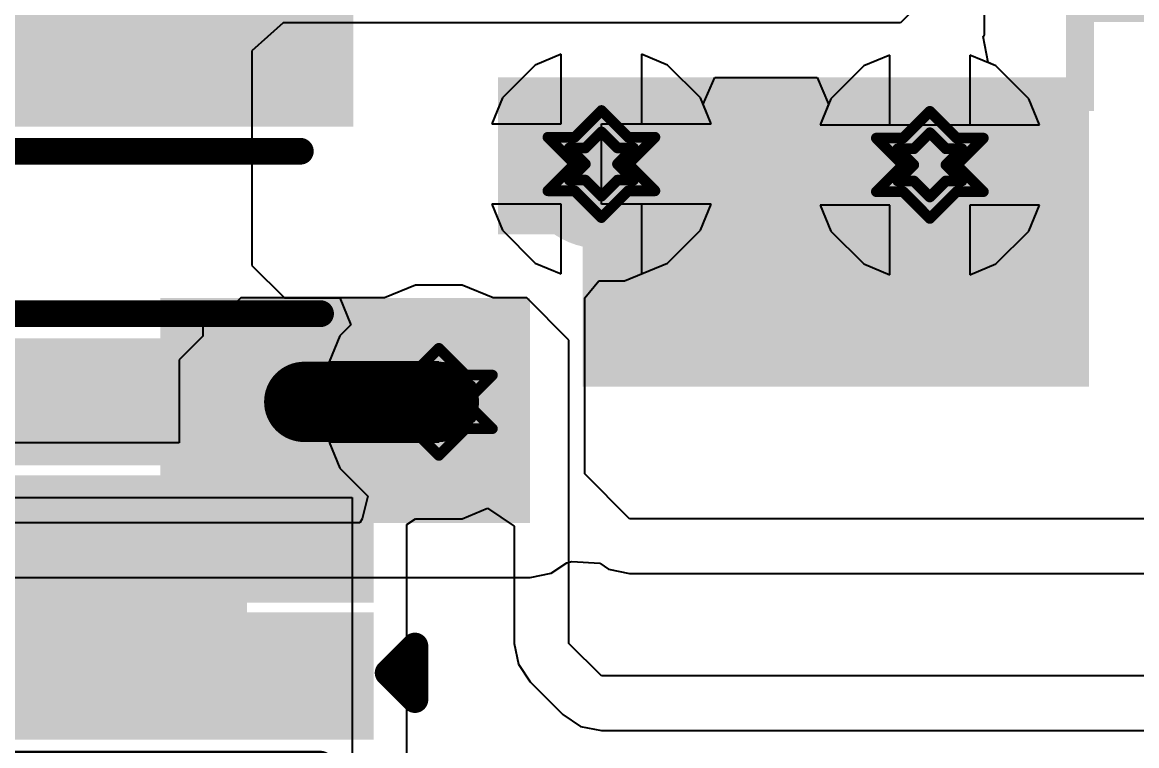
# Model space of a CAD drawing. Header units: inches. Extents: x -18 to 237, y -41 to 211.
# Drawn here: x 29.39 to 34.68, y 83.86 to 87.29 of the extents above; entities that cross this region are included whole.
import ezdxf

# ---------------------------------------------------------------- set-up
doc = ezdxf.new("R2010")
doc.units = ezdxf.units.IN
for name, color, linetype in [('Bottom Layer', 5, 'Continuous'), ('Bottom Solder', 6, 'Continuous'), ('Drill Drawing', 1, 'Continuous'), ('Top Layer', 1, 'Continuous'), ('Top Overlay', 2, 'Continuous'), ('Top Paste', 8, 'Continuous'), ('Top Solder', 216, 'Continuous'), ('Via Holes', 16, 'Continuous')]:
    doc.layers.add(name, color=color, linetype=linetype)
doc.styles.add('Arial', font='', dxfattribs={"height": 0.2})
doc.styles.get('Arial').set_extended_font_data('Arial')

# ---------------------------------------------------------------- blocks, each defined once
blk = doc.blocks.new('CSD17313Q2_34')
at = {"layer": 'Top Layer'}
for points in [[(-1.15, 0.85), (-0.695, 0.85), (-0.695, 0.45), (-1.15, 0.45)], [(-0.55, 0.85), (0.55, 0.85), (0.55, -0.2), (-0.55, -0.2)], [(1.15, 0.45), (0.695, 0.45), (0.695, 0.85), (1.15, 0.85)], [(-1.15, 0.2), (-0.695, 0.2), (-0.695, -0.2), (-1.15, -0.2)], [(1.15, -0.2), (0.695, -0.2), (0.695, 0.2), (1.15, 0.2)], [(-1.15, -0.45), (-0.695, -0.45), (-0.695, -0.85), (-1.15, -0.85)], [(-0.329, -0.45), (0.521, -0.45), (0.521, -0.85), (-0.329, -0.85)], [(1.15, -0.85), (0.695, -0.85), (0.695, -0.45), (1.15, -0.45)]]:
    blk.add_hatch(color=1, dxfattribs=at).paths.add_polyline_path(points)
at = {"layer": 'Top Paste'}
for points in [[(-0.5, 0.8), (0.5, 0.8), (0.5, -0.15), (-0.5, -0.15)], [(-0.279, -0.5), (0.471, -0.5), (0.471, -0.8), (-0.279, -0.8)]]:
    blk.add_hatch(color=8, dxfattribs=at).paths.add_polyline_path(points)
at = {"layer": 'Top Solder'}
for points in [[(-1.2516, 0.9516), (-0.5934, 0.9516), (-0.5934, 0.3484), (-1.2516, 0.3484)], [(-0.6516, 0.9516), (0.6516, 0.9516), (0.6516, -0.3016), (-0.6516, -0.3016)], [(1.2516, 0.3484), (0.5934, 0.3484), (0.5934, 0.9516), (1.2516, 0.9516)], [(-1.2516, 0.3016), (-0.5934, 0.3016), (-0.5934, -0.3016), (-1.2516, -0.3016)], [(1.2516, -0.3016), (0.5934, -0.3016), (0.5934, 0.3016), (1.2516, 0.3016)], [(-1.2516, -0.3484), (-0.5934, -0.3484), (-0.5934, -0.9516), (-1.2516, -0.9516)], [(-0.4306, -0.3484), (0.6226, -0.3484), (0.6226, -0.9516), (-0.4306, -0.9516)], [(1.2516, -0.9516), (0.5934, -0.9516), (0.5934, -0.3484), (1.2516, -0.3484)]]:
    blk.add_hatch(color=216, dxfattribs=at).paths.add_polyline_path(points)
at = {"layer": 'Top Overlay'}
for points in [[(-1, 1.0684, 0.127, 0.127, 0), (1, 1.0684, 0.127, 0.127, 0)], [(-1.4478, 0.762, 0.127, 0.127, 0), (-1.3208, 0.635, 0.127, 0.127, 0)], [(-1.4478, 0.508, 0.127, 0.127, 0), (-1.4478, 0.762, 0.127, 0.127, 0)], [(-1.4478, 0.508, 0.127, 0.127, 0), (-1.3208, 0.635, 0.127, 0.127, 0)], [(-1, -1.0684, 0.127, 0.127, 0), (1, -1.0684, 0.127, 0.127, 0)]]:
    blk.add_lwpolyline(points, format="xyseb", dxfattribs=at)
for points in [[(-1.0318, 1.0684, 0.0635, 0.0635, 1), (-0.9683, 1.0684, 0.0635, 0.0635, 1)], [(0.9683, 1.0684, 0.0635, 0.0635, 1), (1.0318, 1.0684, 0.0635, 0.0635, 1)], [(-1.4795, 0.762, 0.0635, 0.0635, 1), (-1.4161, 0.762, 0.0635, 0.0635, 1)], [(-1.4795, 0.762, 0.0635, 0.0635, 1), (-1.4161, 0.762, 0.0635, 0.0635, 1)], [(-1.3525, 0.635, 0.0635, 0.0635, 1), (-1.2891, 0.635, 0.0635, 0.0635, 1)], [(-1.3525, 0.635, 0.0635, 0.0635, 1), (-1.2891, 0.635, 0.0635, 0.0635, 1)], [(-1.4795, 0.508, 0.0635, 0.0635, 1), (-1.4161, 0.508, 0.0635, 0.0635, 1)], [(-1.4795, 0.508, 0.0635, 0.0635, 1), (-1.4161, 0.508, 0.0635, 0.0635, 1)], [(-1.0318, -1.0684, 0.0635, 0.0635, 1), (-0.9683, -1.0684, 0.0635, 0.0635, 1)], [(0.9683, -1.0684, 0.0635, 0.0635, 1), (1.0318, -1.0684, 0.0635, 0.0635, 1)]]:
    blk.add_lwpolyline(points, format="xyseb", close=True, dxfattribs=at)
blk = doc.blocks.new('CSD17313Q2_35')
at = {"layer": 'Top Layer'}
for points in [[(-1.15, 0.85), (-0.695, 0.85), (-0.695, 0.45), (-1.15, 0.45)], [(-0.55, 0.85), (0.55, 0.85), (0.55, -0.2), (-0.55, -0.2)], [(1.15, 0.45), (0.695, 0.45), (0.695, 0.85), (1.15, 0.85)], [(-1.15, 0.2), (-0.695, 0.2), (-0.695, -0.2), (-1.15, -0.2)], [(1.15, -0.2), (0.695, -0.2), (0.695, 0.2), (1.15, 0.2)], [(-1.15, -0.45), (-0.695, -0.45), (-0.695, -0.85), (-1.15, -0.85)], [(-0.329, -0.45), (0.521, -0.45), (0.521, -0.85), (-0.329, -0.85)], [(1.15, -0.85), (0.695, -0.85), (0.695, -0.45), (1.15, -0.45)]]:
    blk.add_hatch(color=1, dxfattribs=at).paths.add_polyline_path(points)
at = {"layer": 'Top Paste'}
for points in [[(-0.5, 0.8), (0.5, 0.8), (0.5, -0.15), (-0.5, -0.15)], [(-0.279, -0.5), (0.471, -0.5), (0.471, -0.8), (-0.279, -0.8)]]:
    blk.add_hatch(color=8, dxfattribs=at).paths.add_polyline_path(points)
at = {"layer": 'Top Solder'}
for points in [[(-1.2516, 0.9516), (-0.5934, 0.9516), (-0.5934, 0.3484), (-1.2516, 0.3484)], [(-0.6516, 0.9516), (0.6516, 0.9516), (0.6516, -0.3016), (-0.6516, -0.3016)], [(1.2516, 0.3484), (0.5934, 0.3484), (0.5934, 0.9516), (1.2516, 0.9516)], [(-1.2516, 0.3016), (-0.5934, 0.3016), (-0.5934, -0.3016), (-1.2516, -0.3016)], [(1.2516, -0.3016), (0.5934, -0.3016), (0.5934, 0.3016), (1.2516, 0.3016)], [(-1.2516, -0.3484), (-0.5934, -0.3484), (-0.5934, -0.9516), (-1.2516, -0.9516)], [(-0.4306, -0.3484), (0.6226, -0.3484), (0.6226, -0.9516), (-0.4306, -0.9516)], [(1.2516, -0.9516), (0.5934, -0.9516), (0.5934, -0.3484), (1.2516, -0.3484)]]:
    blk.add_hatch(color=216, dxfattribs=at).paths.add_polyline_path(points)
at = {"layer": 'Top Overlay'}
for points in [[(1, 1.0684, 0.127, 0.127, 0), (-1, 1.0684, 0.127, 0.127, 0)], [(-1.4478, 0.762, 0.127, 0.127, 0), (-1.4478, 0.508, 0.127, 0.127, 0)], [(-1.3208, 0.635, 0.127, 0.127, 0), (-1.4478, 0.762, 0.127, 0.127, 0)], [(-1.3208, 0.635, 0.127, 0.127, 0), (-1.4478, 0.508, 0.127, 0.127, 0)], [(1, -1.0684, 0.127, 0.127, 0), (-1, -1.0684, 0.127, 0.127, 0)]]:
    blk.add_lwpolyline(points, format="xyseb", dxfattribs=at)
for points in [[(-1.0318, 1.0684, 0.0635, 0.0635, 1), (-0.9683, 1.0684, 0.0635, 0.0635, 1)], [(0.9683, 1.0684, 0.0635, 0.0635, 1), (1.0318, 1.0684, 0.0635, 0.0635, 1)], [(-1.4795, 0.762, 0.0635, 0.0635, 1), (-1.4161, 0.762, 0.0635, 0.0635, 1)], [(-1.4795, 0.762, 0.0635, 0.0635, 1), (-1.4161, 0.762, 0.0635, 0.0635, 1)], [(-1.3525, 0.635, 0.0635, 0.0635, 1), (-1.2891, 0.635, 0.0635, 0.0635, 1)], [(-1.3525, 0.635, 0.0635, 0.0635, 1), (-1.2891, 0.635, 0.0635, 0.0635, 1)], [(-1.4795, 0.508, 0.0635, 0.0635, 1), (-1.4161, 0.508, 0.0635, 0.0635, 1)], [(-1.4795, 0.508, 0.0635, 0.0635, 1), (-1.4161, 0.508, 0.0635, 0.0635, 1)], [(-1.0318, -1.0684, 0.0635, 0.0635, 1), (-0.9683, -1.0684, 0.0635, 0.0635, 1)], [(0.9683, -1.0684, 0.0635, 0.0635, 1), (1.0318, -1.0684, 0.0635, 0.0635, 1)]]:
    blk.add_lwpolyline(points, format="xyseb", close=True, dxfattribs=at)

msp = doc.modelspace()

# ---------------------------------------------------------------- hatches: boundary and pattern name
at = {"layer": 'Bottom Layer'}
for points in [[(31.6484, 86.2836), (34.4534, 86.2836), (34.4534, 87.0276), (31.6484, 87.0276)], [(32.0501, 85.5617), (34.4534, 85.5617), (34.4534, 86.8075), (32.0501, 86.8075)], [(30.0458, 84.9152), (31.8008, 84.9152), (31.8008, 85.982), (30.0458, 85.982)]]:
    msp.add_hatch(color=5, dxfattribs=at).paths.add_polyline_path(points)
h = msp.add_hatch(color=5, dxfattribs=at)
edge = h.paths.add_edge_path()
edge.add_arc((32.1392, 86.617), 0.3, 0, 360)
h = msp.add_hatch(color=5, dxfattribs=at)
edge = h.paths.add_edge_path()
edge.add_arc((33.6977, 86.6131), 0.3, 0, 360)
h = msp.add_hatch(color=5, dxfattribs=at)
edge = h.paths.add_edge_path()
edge.add_arc((31.3678, 85.489), 0.3, 0, 360)
at = {"layer": 'Bottom Solder'}
h = msp.add_hatch(color=6, dxfattribs=at)
edge = h.paths.add_edge_path()
edge.add_arc((32.1392, 86.617), 0.4016, 0, 360)
h = msp.add_hatch(color=6, dxfattribs=at)
edge = h.paths.add_edge_path()
edge.add_arc((33.6977, 86.6131), 0.4016, 0, 360)
h = msp.add_hatch(color=6, dxfattribs=at)
edge = h.paths.add_edge_path()
edge.add_arc((31.3678, 85.489), 0.4016, 0, 360)
at = {"layer": 'Top Layer'}
h = msp.add_hatch(color=1, dxfattribs=at)
edge = h.paths.add_edge_path()
edge.add_arc((32.1392, 86.617), 0.3, 0, 360)
h = msp.add_hatch(color=1, dxfattribs=at)
edge = h.paths.add_edge_path()
edge.add_arc((33.6977, 86.6131), 0.3, 0, 360)
h = msp.add_hatch(color=1, dxfattribs=at)
edge = h.paths.add_edge_path()
edge.add_arc((31.3678, 85.489), 0.3, 0, 360)
at = {"layer": 'Top Solder'}
h = msp.add_hatch(color=216, dxfattribs=at)
edge = h.paths.add_edge_path()
edge.add_arc((32.1392, 86.617), 0.4016, 0, 360)
h = msp.add_hatch(color=216, dxfattribs=at)
edge = h.paths.add_edge_path()
edge.add_arc((33.6977, 86.6131), 0.4016, 0, 360)
h = msp.add_hatch(color=216, dxfattribs=at)
edge = h.paths.add_edge_path()
edge.add_arc((31.3678, 85.489), 0.4016, 0, 360)
at = {"layer": 'Via Holes'}
h = msp.add_hatch(color=7, dxfattribs=at)
edge = h.paths.add_edge_path()
edge.add_arc((32.1392, 86.617), 0.15, 0, 360)
h = msp.add_hatch(color=7, dxfattribs=at)
edge = h.paths.add_edge_path()
edge.add_arc((33.6977, 86.6131), 0.15, 0, 360)
h = msp.add_hatch(color=7, dxfattribs=at)
edge = h.paths.add_edge_path()
edge.add_arc((31.3678, 85.489), 0.15, 0, 360)

# ---------------------------------------------------------------- linework, layer by layer
at = {"layer": 'Bottom Layer'}
for p, q in [((33.9567, 87.2291), (33.9567, 88.3674)), ((33.6977, 87.4264), (33.5579, 87.2866)), ((30.6289, 87.2866), (30.48, 87.1537)), ((33.5579, 87.2866), (30.6289, 87.2866)), ((33.9501, 87.2225), (33.9567, 87.2291)), ((33.9748, 87.0979), (33.9501, 87.2225)), ((30.48, 87.1537), (30.48, 86.1366)), ((34.0115, 87.0827), (33.9748, 87.0979)), ((34.1674, 86.9269), (34.0115, 87.0827)), ((32.6214, 86.9006), (32.6781, 87.0276)), ((32.6781, 87.0276), (33.1628, 87.0276)), ((33.1628, 87.0276), (33.2172, 86.9006)), ((32.66, 86.8075), (32.6214, 86.9006)), ((33.2172, 86.9006), (33.177, 86.8036)), ((34.2184, 86.8036), (34.1674, 86.9269)), ((32.1392, 86.4265), (32.1392, 86.8075)), ((32.1392, 86.8075), (32.66, 86.8075)), ((33.177, 86.8036), (34.2184, 86.8036)), ((32.66, 86.4265), (32.1392, 86.4265)), ((32.6089, 86.3032), (32.66, 86.4265)), ((33.5072, 86.4226), (33.177, 86.4226)), ((33.177, 86.4226), (33.228, 86.2993)), ((33.5072, 86.0923), (33.5072, 86.4226)), ((34.2184, 86.4226), (33.8882, 86.4226)), ((33.8882, 86.4226), (33.8882, 86.0923)), ((34.1674, 86.2993), (34.2184, 86.4226)), ((32.4531, 86.1473), (32.6089, 86.3032)), ((33.228, 86.2993), (33.3839, 86.1434)), ((34.0115, 86.1434), (34.1674, 86.2993)), ((30.48, 86.1366), (30.6346, 85.982)), ((32.2494, 86.063), (32.4531, 86.1473)), ((33.3839, 86.1434), (33.5072, 86.0923)), ((33.8882, 86.0923), (34.0115, 86.1434)), ((32.0598, 85.982), (32.1263, 86.063)), ((32.1263, 86.063), (32.2494, 86.063)), ((30.6346, 85.982), (30.8977, 85.982)), ((30.8977, 85.982), (30.9503, 85.855)), ((32.0598, 85.1471), (32.0598, 85.982)), ((30.9503, 85.855), (30.8981, 85.8028)), ((30.8981, 85.8028), (30.847, 85.6795)), ((30.847, 85.6795), (31.3678, 85.6795)), ((31.3678, 85.6795), (31.3678, 85.2985)), ((31.3678, 85.2985), (30.847, 85.2985)), ((30.847, 85.2985), (30.8981, 85.1752)), ((30.8981, 85.1752), (31.0311, 85.0422)), ((32.2721, 84.9347), (32.0598, 85.1471)), ((31.0311, 85.0422), (31.0037, 84.9347)), ((31.0037, 84.9347), (30.9922, 84.9152)), ((36.1352, 84.9347), (32.2721, 84.9347)), ((30.9922, 84.9152), (27.7368, 84.9152)), ((31.8999, 84.6759), (31.9745, 84.7258)), ((31.9745, 84.7258), (31.9986, 84.7312)), ((31.9986, 84.7312), (32.131, 84.7235)), ((32.131, 84.7235), (32.173, 84.6954)), ((31.8008, 84.6562), (31.8999, 84.6759)), ((32.173, 84.6954), (32.2721, 84.6757)), ((32.2721, 84.6757), (36.1352, 84.6757)), ((27.7368, 84.6562), (30.0458, 84.6562)), ((30.0458, 84.6562), (31.8008, 84.6562))]:
    msp.add_line(p, q, dxfattribs=at)
at = {"layer": 'Drill Drawing'}
for points in [[(32.0122, 86.744, 0.0508, 0.0508, 0), (32.1392, 86.871, 0.0508, 0.0508, 0)], [(32.1392, 86.871, 0.0508, 0.0508, 0), (32.2662, 86.744, 0.0508, 0.0508, 0)], [(33.5707, 86.7401, 0.0508, 0.0508, 0), (33.6977, 86.8671, 0.0508, 0.0508, 0)], [(33.6977, 86.8671, 0.0508, 0.0508, 0), (33.8247, 86.7401, 0.0508, 0.0508, 0)], [(32.063, 86.6932, 0.0508, 0.0508, 0), (32.1392, 86.7694, 0.0508, 0.0508, 0)], [(32.1392, 86.7694, 0.0508, 0.0508, 0), (32.2154, 86.6932, 0.0508, 0.0508, 0)], [(33.6215, 86.6893, 0.0508, 0.0508, 0), (33.6977, 86.7655, 0.0508, 0.0508, 0)], [(33.6977, 86.7655, 0.0508, 0.0508, 0), (33.7739, 86.6893, 0.0508, 0.0508, 0)], [(31.8852, 86.744, 0.0508, 0.0508, 0), (32.0122, 86.617, 0.0508, 0.0508, 0)], [(31.8852, 86.744, 0.0508, 0.0508, 0), (32.0122, 86.744, 0.0508, 0.0508, 0)], [(32.2662, 86.744, 0.0508, 0.0508, 0), (32.3932, 86.744, 0.0508, 0.0508, 0)], [(32.2662, 86.617, 0.0508, 0.0508, 0), (32.3932, 86.744, 0.0508, 0.0508, 0)], [(33.4437, 86.7401, 0.0508, 0.0508, 0), (33.5707, 86.6131, 0.0508, 0.0508, 0)], [(33.4437, 86.7401, 0.0508, 0.0508, 0), (33.5707, 86.7401, 0.0508, 0.0508, 0)], [(33.8247, 86.7401, 0.0508, 0.0508, 0), (33.9517, 86.7401, 0.0508, 0.0508, 0)], [(33.8247, 86.6131, 0.0508, 0.0508, 0), (33.9517, 86.7401, 0.0508, 0.0508, 0)], [(31.9868, 86.6932, 0.0508, 0.0508, 0), (32.063, 86.617, 0.0508, 0.0508, 0)], [(31.9868, 86.6932, 0.0508, 0.0508, 0), (32.063, 86.6932, 0.0508, 0.0508, 0)], [(32.2154, 86.6932, 0.0508, 0.0508, 0), (32.2916, 86.6932, 0.0508, 0.0508, 0)], [(32.2154, 86.617, 0.0508, 0.0508, 0), (32.2916, 86.6932, 0.0508, 0.0508, 0)], [(33.5453, 86.6893, 0.0508, 0.0508, 0), (33.6215, 86.6131, 0.0508, 0.0508, 0)], [(33.5453, 86.6893, 0.0508, 0.0508, 0), (33.6215, 86.6893, 0.0508, 0.0508, 0)], [(33.7739, 86.6893, 0.0508, 0.0508, 0), (33.8501, 86.6893, 0.0508, 0.0508, 0)], [(33.7739, 86.6131, 0.0508, 0.0508, 0), (33.8501, 86.6893, 0.0508, 0.0508, 0)], [(31.8852, 86.49, 0.0508, 0.0508, 0), (32.0122, 86.617, 0.0508, 0.0508, 0)], [(31.9868, 86.5408, 0.0508, 0.0508, 0), (32.063, 86.617, 0.0508, 0.0508, 0)], [(32.2154, 86.617, 0.0508, 0.0508, 0), (32.2916, 86.5408, 0.0508, 0.0508, 0)], [(32.2662, 86.617, 0.0508, 0.0508, 0), (32.3932, 86.49, 0.0508, 0.0508, 0)], [(33.4437, 86.4861, 0.0508, 0.0508, 0), (33.5707, 86.6131, 0.0508, 0.0508, 0)], [(33.5453, 86.5369, 0.0508, 0.0508, 0), (33.6215, 86.6131, 0.0508, 0.0508, 0)], [(33.7739, 86.6131, 0.0508, 0.0508, 0), (33.8501, 86.5369, 0.0508, 0.0508, 0)], [(33.8247, 86.6131, 0.0508, 0.0508, 0), (33.9517, 86.4861, 0.0508, 0.0508, 0)], [(31.9868, 86.5408, 0.0508, 0.0508, 0), (32.063, 86.5408, 0.0508, 0.0508, 0)], [(32.063, 86.5408, 0.0508, 0.0508, 0), (32.1392, 86.4646, 0.0508, 0.0508, 0)], [(32.1392, 86.4646, 0.0508, 0.0508, 0), (32.2154, 86.5408, 0.0508, 0.0508, 0)], [(32.2154, 86.5408, 0.0508, 0.0508, 0), (32.2916, 86.5408, 0.0508, 0.0508, 0)], [(33.5453, 86.5369, 0.0508, 0.0508, 0), (33.6215, 86.5369, 0.0508, 0.0508, 0)], [(33.6215, 86.5369, 0.0508, 0.0508, 0), (33.6977, 86.4607, 0.0508, 0.0508, 0)], [(33.6977, 86.4607, 0.0508, 0.0508, 0), (33.7739, 86.5369, 0.0508, 0.0508, 0)], [(33.7739, 86.5369, 0.0508, 0.0508, 0), (33.8501, 86.5369, 0.0508, 0.0508, 0)], [(31.8852, 86.49, 0.0508, 0.0508, 0), (32.0122, 86.49, 0.0508, 0.0508, 0)], [(32.0122, 86.49, 0.0508, 0.0508, 0), (32.1392, 86.363, 0.0508, 0.0508, 0)], [(32.1392, 86.363, 0.0508, 0.0508, 0), (32.2662, 86.49, 0.0508, 0.0508, 0)], [(32.2662, 86.49, 0.0508, 0.0508, 0), (32.3932, 86.49, 0.0508, 0.0508, 0)], [(33.4437, 86.4861, 0.0508, 0.0508, 0), (33.5707, 86.4861, 0.0508, 0.0508, 0)], [(33.5707, 86.4861, 0.0508, 0.0508, 0), (33.6977, 86.3591, 0.0508, 0.0508, 0)], [(33.6977, 86.3591, 0.0508, 0.0508, 0), (33.8247, 86.4861, 0.0508, 0.0508, 0)], [(33.8247, 86.4861, 0.0508, 0.0508, 0), (33.9517, 86.4861, 0.0508, 0.0508, 0)], [(31.2408, 85.616, 0.0508, 0.0508, 0), (31.3678, 85.743, 0.0508, 0.0508, 0)], [(31.3678, 85.743, 0.0508, 0.0508, 0), (31.4948, 85.616, 0.0508, 0.0508, 0)], [(31.1138, 85.616, 0.0508, 0.0508, 0), (31.2408, 85.489, 0.0508, 0.0508, 0)], [(31.1138, 85.616, 0.0508, 0.0508, 0), (31.2408, 85.616, 0.0508, 0.0508, 0)], [(31.2916, 85.5652, 0.0508, 0.0508, 0), (31.3678, 85.6414, 0.0508, 0.0508, 0)], [(31.3678, 85.6414, 0.0508, 0.0508, 0), (31.444, 85.5652, 0.0508, 0.0508, 0)], [(31.4948, 85.616, 0.0508, 0.0508, 0), (31.6218, 85.616, 0.0508, 0.0508, 0)], [(31.4948, 85.489, 0.0508, 0.0508, 0), (31.6218, 85.616, 0.0508, 0.0508, 0)], [(31.2154, 85.5652, 0.0508, 0.0508, 0), (31.2916, 85.489, 0.0508, 0.0508, 0)], [(31.2154, 85.5652, 0.0508, 0.0508, 0), (31.2916, 85.5652, 0.0508, 0.0508, 0)], [(31.444, 85.5652, 0.0508, 0.0508, 0), (31.5202, 85.5652, 0.0508, 0.0508, 0)], [(31.444, 85.489, 0.0508, 0.0508, 0), (31.5202, 85.5652, 0.0508, 0.0508, 0)], [(31.1138, 85.362, 0.0508, 0.0508, 0), (31.2408, 85.489, 0.0508, 0.0508, 0)], [(31.2154, 85.4128, 0.0508, 0.0508, 0), (31.2916, 85.489, 0.0508, 0.0508, 0)], [(31.444, 85.489, 0.0508, 0.0508, 0), (31.5202, 85.4128, 0.0508, 0.0508, 0)], [(31.4948, 85.489, 0.0508, 0.0508, 0), (31.6218, 85.362, 0.0508, 0.0508, 0)], [(31.2154, 85.4128, 0.0508, 0.0508, 0), (31.2916, 85.4128, 0.0508, 0.0508, 0)], [(31.2916, 85.4128, 0.0508, 0.0508, 0), (31.3678, 85.3366, 0.0508, 0.0508, 0)], [(31.3678, 85.3366, 0.0508, 0.0508, 0), (31.444, 85.4128, 0.0508, 0.0508, 0)], [(31.444, 85.4128, 0.0508, 0.0508, 0), (31.5202, 85.4128, 0.0508, 0.0508, 0)], [(31.1138, 85.362, 0.0508, 0.0508, 0), (31.2408, 85.362, 0.0508, 0.0508, 0)], [(31.2408, 85.362, 0.0508, 0.0508, 0), (31.3678, 85.235, 0.0508, 0.0508, 0)], [(31.3678, 85.235, 0.0508, 0.0508, 0), (31.4948, 85.362, 0.0508, 0.0508, 0)], [(31.4948, 85.362, 0.0508, 0.0508, 0), (31.6218, 85.362, 0.0508, 0.0508, 0)]]:
    msp.add_lwpolyline(points, format="xyseb", dxfattribs=at)
for points in [[(32.1265, 86.871, 0.0254, 0.0254, 1), (32.1519, 86.871, 0.0254, 0.0254, 1)], [(32.1265, 86.871, 0.0254, 0.0254, 1), (32.1519, 86.871, 0.0254, 0.0254, 1)], [(33.685, 86.8671, 0.0254, 0.0254, 1), (33.7104, 86.8671, 0.0254, 0.0254, 1)], [(33.685, 86.8671, 0.0254, 0.0254, 1), (33.7104, 86.8671, 0.0254, 0.0254, 1)], [(32.1265, 86.7694, 0.0254, 0.0254, 1), (32.1519, 86.7694, 0.0254, 0.0254, 1)], [(32.1265, 86.7694, 0.0254, 0.0254, 1), (32.1519, 86.7694, 0.0254, 0.0254, 1)], [(33.685, 86.7655, 0.0254, 0.0254, 1), (33.7104, 86.7655, 0.0254, 0.0254, 1)], [(33.685, 86.7655, 0.0254, 0.0254, 1), (33.7104, 86.7655, 0.0254, 0.0254, 1)], [(31.8725, 86.744, 0.0254, 0.0254, 1), (31.8979, 86.744, 0.0254, 0.0254, 1)], [(31.8725, 86.744, 0.0254, 0.0254, 1), (31.8979, 86.744, 0.0254, 0.0254, 1)], [(31.9995, 86.744, 0.0254, 0.0254, 1), (32.0249, 86.744, 0.0254, 0.0254, 1)], [(31.9995, 86.744, 0.0254, 0.0254, 1), (32.0249, 86.744, 0.0254, 0.0254, 1)], [(32.2535, 86.744, 0.0254, 0.0254, 1), (32.2789, 86.744, 0.0254, 0.0254, 1)], [(32.2535, 86.744, 0.0254, 0.0254, 1), (32.2789, 86.744, 0.0254, 0.0254, 1)], [(32.3805, 86.744, 0.0254, 0.0254, 1), (32.4059, 86.744, 0.0254, 0.0254, 1)], [(32.3805, 86.744, 0.0254, 0.0254, 1), (32.4059, 86.744, 0.0254, 0.0254, 1)], [(33.431, 86.7401, 0.0254, 0.0254, 1), (33.4564, 86.7401, 0.0254, 0.0254, 1)], [(33.431, 86.7401, 0.0254, 0.0254, 1), (33.4564, 86.7401, 0.0254, 0.0254, 1)], [(33.558, 86.7401, 0.0254, 0.0254, 1), (33.5834, 86.7401, 0.0254, 0.0254, 1)], [(33.558, 86.7401, 0.0254, 0.0254, 1), (33.5834, 86.7401, 0.0254, 0.0254, 1)], [(33.812, 86.7401, 0.0254, 0.0254, 1), (33.8374, 86.7401, 0.0254, 0.0254, 1)], [(33.812, 86.7401, 0.0254, 0.0254, 1), (33.8374, 86.7401, 0.0254, 0.0254, 1)], [(33.939, 86.7401, 0.0254, 0.0254, 1), (33.9644, 86.7401, 0.0254, 0.0254, 1)], [(33.939, 86.7401, 0.0254, 0.0254, 1), (33.9644, 86.7401, 0.0254, 0.0254, 1)], [(31.9741, 86.6932, 0.0254, 0.0254, 1), (31.9995, 86.6932, 0.0254, 0.0254, 1)], [(31.9741, 86.6932, 0.0254, 0.0254, 1), (31.9995, 86.6932, 0.0254, 0.0254, 1)], [(32.0503, 86.6932, 0.0254, 0.0254, 1), (32.0757, 86.6932, 0.0254, 0.0254, 1)], [(32.0503, 86.6932, 0.0254, 0.0254, 1), (32.0757, 86.6932, 0.0254, 0.0254, 1)], [(32.2027, 86.6932, 0.0254, 0.0254, 1), (32.2281, 86.6932, 0.0254, 0.0254, 1)], [(32.2027, 86.6932, 0.0254, 0.0254, 1), (32.2281, 86.6932, 0.0254, 0.0254, 1)], [(32.2789, 86.6932, 0.0254, 0.0254, 1), (32.3043, 86.6932, 0.0254, 0.0254, 1)], [(32.2789, 86.6932, 0.0254, 0.0254, 1), (32.3043, 86.6932, 0.0254, 0.0254, 1)], [(33.5326, 86.6893, 0.0254, 0.0254, 1), (33.558, 86.6893, 0.0254, 0.0254, 1)], [(33.5326, 86.6893, 0.0254, 0.0254, 1), (33.558, 86.6893, 0.0254, 0.0254, 1)], [(33.6088, 86.6893, 0.0254, 0.0254, 1), (33.6342, 86.6893, 0.0254, 0.0254, 1)], [(33.6088, 86.6893, 0.0254, 0.0254, 1), (33.6342, 86.6893, 0.0254, 0.0254, 1)], [(33.7612, 86.6893, 0.0254, 0.0254, 1), (33.7866, 86.6893, 0.0254, 0.0254, 1)], [(33.7612, 86.6893, 0.0254, 0.0254, 1), (33.7866, 86.6893, 0.0254, 0.0254, 1)], [(33.8374, 86.6893, 0.0254, 0.0254, 1), (33.8628, 86.6893, 0.0254, 0.0254, 1)], [(33.8374, 86.6893, 0.0254, 0.0254, 1), (33.8628, 86.6893, 0.0254, 0.0254, 1)], [(31.9995, 86.617, 0.0254, 0.0254, 1), (32.0249, 86.617, 0.0254, 0.0254, 1)], [(31.9995, 86.617, 0.0254, 0.0254, 1), (32.0249, 86.617, 0.0254, 0.0254, 1)], [(32.0503, 86.617, 0.0254, 0.0254, 1), (32.0757, 86.617, 0.0254, 0.0254, 1)], [(32.0503, 86.617, 0.0254, 0.0254, 1), (32.0757, 86.617, 0.0254, 0.0254, 1)], [(32.2027, 86.617, 0.0254, 0.0254, 1), (32.2281, 86.617, 0.0254, 0.0254, 1)], [(32.2027, 86.617, 0.0254, 0.0254, 1), (32.2281, 86.617, 0.0254, 0.0254, 1)], [(32.2535, 86.617, 0.0254, 0.0254, 1), (32.2789, 86.617, 0.0254, 0.0254, 1)], [(32.2535, 86.617, 0.0254, 0.0254, 1), (32.2789, 86.617, 0.0254, 0.0254, 1)], [(33.558, 86.6131, 0.0254, 0.0254, 1), (33.5834, 86.6131, 0.0254, 0.0254, 1)], [(33.558, 86.6131, 0.0254, 0.0254, 1), (33.5834, 86.6131, 0.0254, 0.0254, 1)], [(33.6088, 86.6131, 0.0254, 0.0254, 1), (33.6342, 86.6131, 0.0254, 0.0254, 1)], [(33.6088, 86.6131, 0.0254, 0.0254, 1), (33.6342, 86.6131, 0.0254, 0.0254, 1)], [(33.7612, 86.6131, 0.0254, 0.0254, 1), (33.7866, 86.6131, 0.0254, 0.0254, 1)], [(33.7612, 86.6131, 0.0254, 0.0254, 1), (33.7866, 86.6131, 0.0254, 0.0254, 1)], [(33.812, 86.6131, 0.0254, 0.0254, 1), (33.8374, 86.6131, 0.0254, 0.0254, 1)], [(33.812, 86.6131, 0.0254, 0.0254, 1), (33.8374, 86.6131, 0.0254, 0.0254, 1)], [(31.9741, 86.5408, 0.0254, 0.0254, 1), (31.9995, 86.5408, 0.0254, 0.0254, 1)], [(31.9741, 86.5408, 0.0254, 0.0254, 1), (31.9995, 86.5408, 0.0254, 0.0254, 1)], [(32.0503, 86.5408, 0.0254, 0.0254, 1), (32.0757, 86.5408, 0.0254, 0.0254, 1)], [(32.0503, 86.5408, 0.0254, 0.0254, 1), (32.0757, 86.5408, 0.0254, 0.0254, 1)], [(32.2027, 86.5408, 0.0254, 0.0254, 1), (32.2281, 86.5408, 0.0254, 0.0254, 1)], [(32.2027, 86.5408, 0.0254, 0.0254, 1), (32.2281, 86.5408, 0.0254, 0.0254, 1)], [(32.2789, 86.5408, 0.0254, 0.0254, 1), (32.3043, 86.5408, 0.0254, 0.0254, 1)], [(32.2789, 86.5408, 0.0254, 0.0254, 1), (32.3043, 86.5408, 0.0254, 0.0254, 1)], [(33.5326, 86.5369, 0.0254, 0.0254, 1), (33.558, 86.5369, 0.0254, 0.0254, 1)], [(33.5326, 86.5369, 0.0254, 0.0254, 1), (33.558, 86.5369, 0.0254, 0.0254, 1)], [(33.6088, 86.5369, 0.0254, 0.0254, 1), (33.6342, 86.5369, 0.0254, 0.0254, 1)], [(33.6088, 86.5369, 0.0254, 0.0254, 1), (33.6342, 86.5369, 0.0254, 0.0254, 1)], [(33.7612, 86.5369, 0.0254, 0.0254, 1), (33.7866, 86.5369, 0.0254, 0.0254, 1)], [(33.7612, 86.5369, 0.0254, 0.0254, 1), (33.7866, 86.5369, 0.0254, 0.0254, 1)], [(33.8374, 86.5369, 0.0254, 0.0254, 1), (33.8628, 86.5369, 0.0254, 0.0254, 1)], [(33.8374, 86.5369, 0.0254, 0.0254, 1), (33.8628, 86.5369, 0.0254, 0.0254, 1)], [(31.8725, 86.49, 0.0254, 0.0254, 1), (31.8979, 86.49, 0.0254, 0.0254, 1)], [(31.8725, 86.49, 0.0254, 0.0254, 1), (31.8979, 86.49, 0.0254, 0.0254, 1)], [(31.9995, 86.49, 0.0254, 0.0254, 1), (32.0249, 86.49, 0.0254, 0.0254, 1)], [(31.9995, 86.49, 0.0254, 0.0254, 1), (32.0249, 86.49, 0.0254, 0.0254, 1)], [(32.1265, 86.4646, 0.0254, 0.0254, 1), (32.1519, 86.4646, 0.0254, 0.0254, 1)], [(32.1265, 86.4646, 0.0254, 0.0254, 1), (32.1519, 86.4646, 0.0254, 0.0254, 1)], [(32.2535, 86.49, 0.0254, 0.0254, 1), (32.2789, 86.49, 0.0254, 0.0254, 1)], [(32.2535, 86.49, 0.0254, 0.0254, 1), (32.2789, 86.49, 0.0254, 0.0254, 1)], [(32.3805, 86.49, 0.0254, 0.0254, 1), (32.4059, 86.49, 0.0254, 0.0254, 1)], [(32.3805, 86.49, 0.0254, 0.0254, 1), (32.4059, 86.49, 0.0254, 0.0254, 1)], [(33.431, 86.4861, 0.0254, 0.0254, 1), (33.4564, 86.4861, 0.0254, 0.0254, 1)], [(33.431, 86.4861, 0.0254, 0.0254, 1), (33.4564, 86.4861, 0.0254, 0.0254, 1)], [(33.558, 86.4861, 0.0254, 0.0254, 1), (33.5834, 86.4861, 0.0254, 0.0254, 1)], [(33.558, 86.4861, 0.0254, 0.0254, 1), (33.5834, 86.4861, 0.0254, 0.0254, 1)], [(33.685, 86.4607, 0.0254, 0.0254, 1), (33.7104, 86.4607, 0.0254, 0.0254, 1)], [(33.685, 86.4607, 0.0254, 0.0254, 1), (33.7104, 86.4607, 0.0254, 0.0254, 1)], [(33.812, 86.4861, 0.0254, 0.0254, 1), (33.8374, 86.4861, 0.0254, 0.0254, 1)], [(33.812, 86.4861, 0.0254, 0.0254, 1), (33.8374, 86.4861, 0.0254, 0.0254, 1)], [(33.939, 86.4861, 0.0254, 0.0254, 1), (33.9644, 86.4861, 0.0254, 0.0254, 1)], [(33.939, 86.4861, 0.0254, 0.0254, 1), (33.9644, 86.4861, 0.0254, 0.0254, 1)], [(32.1265, 86.363, 0.0254, 0.0254, 1), (32.1519, 86.363, 0.0254, 0.0254, 1)], [(32.1265, 86.363, 0.0254, 0.0254, 1), (32.1519, 86.363, 0.0254, 0.0254, 1)], [(33.685, 86.3591, 0.0254, 0.0254, 1), (33.7104, 86.3591, 0.0254, 0.0254, 1)], [(33.685, 86.3591, 0.0254, 0.0254, 1), (33.7104, 86.3591, 0.0254, 0.0254, 1)], [(31.3551, 85.743, 0.0254, 0.0254, 1), (31.3805, 85.743, 0.0254, 0.0254, 1)], [(31.3551, 85.743, 0.0254, 0.0254, 1), (31.3805, 85.743, 0.0254, 0.0254, 1)], [(31.1011, 85.616, 0.0254, 0.0254, 1), (31.1265, 85.616, 0.0254, 0.0254, 1)], [(31.1011, 85.616, 0.0254, 0.0254, 1), (31.1265, 85.616, 0.0254, 0.0254, 1)], [(31.2281, 85.616, 0.0254, 0.0254, 1), (31.2535, 85.616, 0.0254, 0.0254, 1)], [(31.2281, 85.616, 0.0254, 0.0254, 1), (31.2535, 85.616, 0.0254, 0.0254, 1)], [(31.3551, 85.6414, 0.0254, 0.0254, 1), (31.3805, 85.6414, 0.0254, 0.0254, 1)], [(31.3551, 85.6414, 0.0254, 0.0254, 1), (31.3805, 85.6414, 0.0254, 0.0254, 1)], [(31.4821, 85.616, 0.0254, 0.0254, 1), (31.5075, 85.616, 0.0254, 0.0254, 1)], [(31.4821, 85.616, 0.0254, 0.0254, 1), (31.5075, 85.616, 0.0254, 0.0254, 1)], [(31.6091, 85.616, 0.0254, 0.0254, 1), (31.6345, 85.616, 0.0254, 0.0254, 1)], [(31.6091, 85.616, 0.0254, 0.0254, 1), (31.6345, 85.616, 0.0254, 0.0254, 1)], [(31.2027, 85.5652, 0.0254, 0.0254, 1), (31.2281, 85.5652, 0.0254, 0.0254, 1)], [(31.2027, 85.5652, 0.0254, 0.0254, 1), (31.2281, 85.5652, 0.0254, 0.0254, 1)], [(31.2789, 85.5652, 0.0254, 0.0254, 1), (31.3043, 85.5652, 0.0254, 0.0254, 1)], [(31.2789, 85.5652, 0.0254, 0.0254, 1), (31.3043, 85.5652, 0.0254, 0.0254, 1)], [(31.4313, 85.5652, 0.0254, 0.0254, 1), (31.4567, 85.5652, 0.0254, 0.0254, 1)], [(31.4313, 85.5652, 0.0254, 0.0254, 1), (31.4567, 85.5652, 0.0254, 0.0254, 1)], [(31.5075, 85.5652, 0.0254, 0.0254, 1), (31.5329, 85.5652, 0.0254, 0.0254, 1)], [(31.5075, 85.5652, 0.0254, 0.0254, 1), (31.5329, 85.5652, 0.0254, 0.0254, 1)], [(31.2281, 85.489, 0.0254, 0.0254, 1), (31.2535, 85.489, 0.0254, 0.0254, 1)], [(31.2281, 85.489, 0.0254, 0.0254, 1), (31.2535, 85.489, 0.0254, 0.0254, 1)], [(31.2789, 85.489, 0.0254, 0.0254, 1), (31.3043, 85.489, 0.0254, 0.0254, 1)], [(31.2789, 85.489, 0.0254, 0.0254, 1), (31.3043, 85.489, 0.0254, 0.0254, 1)], [(31.4313, 85.489, 0.0254, 0.0254, 1), (31.4567, 85.489, 0.0254, 0.0254, 1)], [(31.4313, 85.489, 0.0254, 0.0254, 1), (31.4567, 85.489, 0.0254, 0.0254, 1)], [(31.4821, 85.489, 0.0254, 0.0254, 1), (31.5075, 85.489, 0.0254, 0.0254, 1)], [(31.4821, 85.489, 0.0254, 0.0254, 1), (31.5075, 85.489, 0.0254, 0.0254, 1)], [(31.2027, 85.4128, 0.0254, 0.0254, 1), (31.2281, 85.4128, 0.0254, 0.0254, 1)], [(31.2027, 85.4128, 0.0254, 0.0254, 1), (31.2281, 85.4128, 0.0254, 0.0254, 1)], [(31.2789, 85.4128, 0.0254, 0.0254, 1), (31.3043, 85.4128, 0.0254, 0.0254, 1)], [(31.2789, 85.4128, 0.0254, 0.0254, 1), (31.3043, 85.4128, 0.0254, 0.0254, 1)], [(31.4313, 85.4128, 0.0254, 0.0254, 1), (31.4567, 85.4128, 0.0254, 0.0254, 1)], [(31.4313, 85.4128, 0.0254, 0.0254, 1), (31.4567, 85.4128, 0.0254, 0.0254, 1)], [(31.5075, 85.4128, 0.0254, 0.0254, 1), (31.5329, 85.4128, 0.0254, 0.0254, 1)], [(31.5075, 85.4128, 0.0254, 0.0254, 1), (31.5329, 85.4128, 0.0254, 0.0254, 1)], [(31.1011, 85.362, 0.0254, 0.0254, 1), (31.1265, 85.362, 0.0254, 0.0254, 1)], [(31.1011, 85.362, 0.0254, 0.0254, 1), (31.1265, 85.362, 0.0254, 0.0254, 1)], [(31.2281, 85.362, 0.0254, 0.0254, 1), (31.2535, 85.362, 0.0254, 0.0254, 1)], [(31.2281, 85.362, 0.0254, 0.0254, 1), (31.2535, 85.362, 0.0254, 0.0254, 1)], [(31.3551, 85.3366, 0.0254, 0.0254, 1), (31.3805, 85.3366, 0.0254, 0.0254, 1)], [(31.3551, 85.3366, 0.0254, 0.0254, 1), (31.3805, 85.3366, 0.0254, 0.0254, 1)], [(31.4821, 85.362, 0.0254, 0.0254, 1), (31.5075, 85.362, 0.0254, 0.0254, 1)], [(31.4821, 85.362, 0.0254, 0.0254, 1), (31.5075, 85.362, 0.0254, 0.0254, 1)], [(31.6091, 85.362, 0.0254, 0.0254, 1), (31.6345, 85.362, 0.0254, 0.0254, 1)], [(31.6091, 85.362, 0.0254, 0.0254, 1), (31.6345, 85.362, 0.0254, 0.0254, 1)], [(31.3551, 85.235, 0.0254, 0.0254, 1), (31.3805, 85.235, 0.0254, 0.0254, 1)], [(31.3551, 85.235, 0.0254, 0.0254, 1), (31.3805, 85.235, 0.0254, 0.0254, 1)]]:
    msp.add_lwpolyline(points, format="xyseb", close=True, dxfattribs=at)
at = {"layer": 'Top Layer'}
for p, q in [((31.9487, 87.1377), (31.8254, 87.0867)), ((31.9487, 86.8075), (31.9487, 87.1377)), ((32.4531, 87.0867), (32.3297, 87.1377)), ((32.3297, 87.1377), (32.3297, 86.8075)), ((33.5072, 87.1338), (33.3839, 87.0827)), ((33.5072, 86.8036), (33.5072, 87.1338)), ((34.0115, 87.0827), (33.8882, 87.1338)), ((33.8882, 87.1338), (33.8882, 86.8036)), ((31.8254, 87.0867), (31.6696, 86.9308)), ((32.6089, 86.9308), (32.4531, 87.0867)), ((33.3839, 87.0827), (33.228, 86.9269)), ((34.1674, 86.9269), (34.0115, 87.0827)), ((31.6696, 86.9308), (31.6185, 86.8075)), ((32.66, 86.8075), (32.6089, 86.9308)), ((33.228, 86.9269), (33.177, 86.8036)), ((34.2184, 86.8036), (34.1674, 86.9269)), ((31.6185, 86.8075), (31.9487, 86.8075)), ((32.3297, 86.8075), (32.66, 86.8075)), ((33.177, 86.8036), (33.5072, 86.8036)), ((33.8882, 86.8036), (34.2184, 86.8036)), ((31.9487, 86.4265), (31.6185, 86.4265)), ((31.6185, 86.4265), (31.6696, 86.3032)), ((31.9487, 86.0963), (31.9487, 86.4265)), ((32.66, 86.4265), (32.3297, 86.4265)), ((32.3297, 86.4265), (32.3297, 86.0963)), ((32.6089, 86.3032), (32.66, 86.4265)), ((33.5072, 86.4226), (33.177, 86.4226)), ((33.177, 86.4226), (33.228, 86.2993)), ((33.5072, 86.0923), (33.5072, 86.4226)), ((34.2184, 86.4226), (33.8882, 86.4226)), ((33.8882, 86.4226), (33.8882, 86.0923)), ((34.1674, 86.2993), (34.2184, 86.4226)), ((31.6696, 86.3032), (31.8254, 86.1473)), ((32.4531, 86.1473), (32.6089, 86.3032)), ((33.228, 86.2993), (33.3839, 86.1434)), ((34.0115, 86.1434), (34.1674, 86.2993)), ((31.8254, 86.1473), (31.9487, 86.0963)), ((32.3297, 86.0963), (32.4531, 86.1473)), ((33.3839, 86.1434), (33.5072, 86.0923)), ((33.8882, 86.0923), (34.0115, 86.1434)), ((31.2576, 86.043), (31.1103, 85.982)), ((31.478, 86.043), (31.2576, 86.043)), ((31.6252, 85.982), (31.478, 86.043)), ((30.3893, 85.943), (30.2473, 85.943)), ((30.2473, 85.943), (30.2473, 85.801)), ((30.4283, 85.982), (30.3893, 85.943)), ((31.1103, 85.982), (30.4283, 85.982)), ((31.7848, 85.982), (31.6252, 85.982)), ((31.9847, 85.7821), (31.7848, 85.982)), ((30.2473, 85.801), (30.1353, 85.689)), ((31.9847, 84.3435), (31.9847, 85.7821)), ((30.1353, 85.689), (30.1353, 85.294)), ((30.1353, 85.294), (28.4224, 85.294)), ((28.4023, 85.035), (30.9563, 85.035)), ((30.9563, 85.035), (30.9563, 82.129)), ((31.2153, 84.9067), (31.2576, 84.935)), ((31.2576, 84.935), (31.478, 84.935)), ((31.478, 84.935), (31.5988, 84.985)), ((31.5988, 84.985), (31.7258, 84.9002)), ((31.2153, 82.129), (31.2153, 84.9067)), ((31.7258, 84.9002), (31.7258, 84.3435)), ((31.7258, 84.3435), (31.7455, 84.2444)), ((32.1392, 84.189), (31.9847, 84.3435)), ((31.7455, 84.2444), (31.8016, 84.1604)), ((31.8016, 84.1604), (31.9561, 84.0059)), ((35.7813, 84.189), (32.1392, 84.189)), ((31.9561, 84.0059), (32.0401, 83.9497)), ((32.0401, 83.9497), (32.1392, 83.93)), ((32.1392, 83.93), (35.7813, 83.93))]:
    msp.add_line(p, q, dxfattribs=at)
msp.add_lwpolyline([(30.7288, 85.489, 0.381, 0.381, 0), (31.3678, 85.489, 0.381, 0.381, 0)], format="xyseb", dxfattribs=at)
for points in [[(30.6336, 85.489, 0.1905, 0.1905, 1), (30.8241, 85.489, 0.1905, 0.1905, 1)], [(31.2725, 85.489, 0.1905, 0.1905, 1), (31.463, 85.489, 0.1905, 0.1905, 1)]]:
    msp.add_lwpolyline(points, format="xyseb", close=True, dxfattribs=at)

# ---------------------------------------------------------------- block references
msp.add_blockref('CSD17313Q2_34', (29.7103, 87.7461))
at = {"rotation": 180}
msp.add_blockref('CSD17313Q2_35', (29.8063, 84.839), dxfattribs=at)

# ---------------------------------------------------------------- texts
at = {"layer": 'Top Overlay', "style": 'Arial'}
msp.add_text('R21', height=1.016, dxfattribs=at).set_placement((34.2273, 86.869))

doc.saveas('drawing.dxf')
